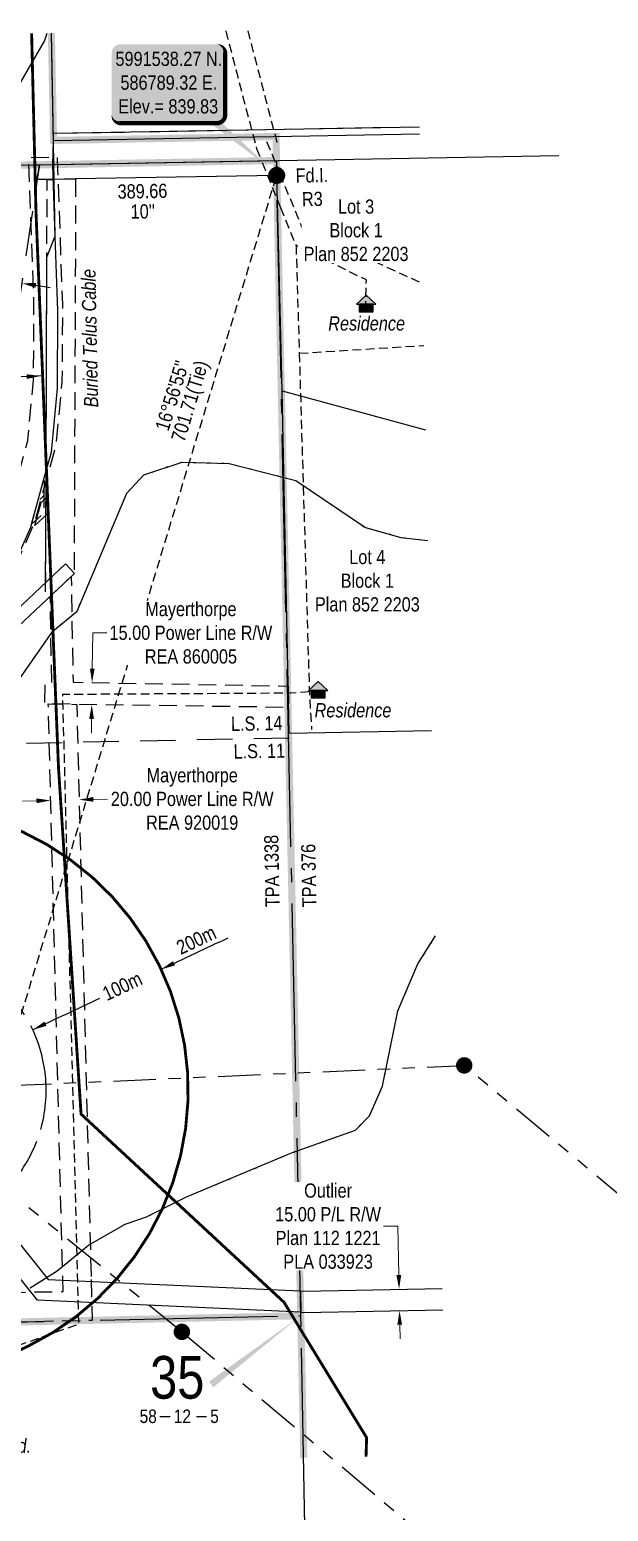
# Model space of a CAD drawing. Extents: x 584872 to 591273, y 5989373 to 5991820.
# Drawn here: x 586615 to 587023, y 5990598 to 5991641 of the extents above; entities that cross this region are included whole.
import ezdxf
from ezdxf.enums import TextEntityAlignment as Align

# ---------------------------------------------------------------- set-up
doc = ezdxf.new("R2010")
doc.units = 0
doc.header["$LTSCALE"] = 5
doc.header["$PDSIZE"] = 0.5
for name, pattern in [('CENTERLINEX3', [5, 2.5, -1, 0.5, -1]), ('DASHDOT2', [12.7, 6.35, -3.175, 0, -3.175]), ('DASHED2', [9.525, 6.35, -3.175]), ('foc-ACCESSROAD', [3.75, 2.5, -1.25]), ('foc-BUFFER', [16.75, 15, -1.75]), ('foc-DRILLPATH', [14.75, 6, -1.75, 1.75, -1.75, 1.75, -1.75]), ('foc-FLOWLINE', [3.75, 2.5, -1.25]), ('foc-LSD', [8, 5, -3]), ('foc-QUARTERLINE', [33, 25, -3, 2, -3]), ('foc-TIELINE', [1.875, 1.25, -0.625]), ('foc-UNSURVEYED', [12.5, 10, -2.5]), ('foc-WHEELTRACKS', [2, 0.4, -1.6]), ('UG_PIPE', [1.875, 1.25, -0.625])]:
    doc.linetypes.add(name, pattern=pattern)
doc.layers.get('Defpoints').update_dxf_attribs({"color": 9})
for name, color, linetype in [('10', 1, 'Continuous'), ('9', 3, 'Continuous'), ('AS-PIPE-UG', 44, 'UG_PIPE'), ('AS-PIPE-UG-T', 44, 'Continuous'), ('AS-POWER', 104, 'foc-POWER'), ('AS-RESIDENCE', 14, 'Continuous'), ('AS-TELUS', 224, 'foc-TEL'), ('AS-WILDLIFE', 131, 'DASHDOT2'), ('AUX-BUFFER', 7, 'foc-BUFFER'), ('C-RW', 13, 'Continuous'), ('DAB_APPL', 7, 'Continuous'), ('DETAIL-T', 7, 'Continuous'), ('F-AR', 190, 'foc-ACCESSROAD'), ('F-EZE', 190, 'foc-FLOWLINE'), ('F-RW', 190, 'Continuous'), ('F-VCE', 190, 'foc-FLOWLINE'), ('L-BD', 7, 'Continuous'), ('L-BD1', 253, 'Continuous'), ('L-MON', 1, 'Continuous'), ('L-MON-T', 1, 'Continuous'), ('L-QSEC', 8, 'foc-QUARTERLINE'), ('L-SEC', 7, 'Continuous'), ('L-SECLBL', 7, 'Continuous'), ('L-SECTION-LSD', 7, 'foc-LSD'), ('L-TIE', 7, 'foc-TIELINE'), ('L-TITLEDB', 4, 'Continuous'), ('L-TITLEDB-T', 4, 'Continuous'), ('L-USEC', 7, 'foc-UNSURVEYED'), ('P-PDRILLPATH', 12, 'foc-DRILLPATH'), ('T-WATER-P3', 160, 'foc-WHEELTRACKS')]:
    doc.layers.add(name, color=color, linetype=linetype)
doc.layers.add('AS-FMA BOUNDARY', color=7, linetype='Continuous', true_color=0x008f47, transparency=0.7)
doc.layers.add('AS-TRAPPER BOUNDARY', color=7, linetype='CENTERLINEX3', true_color=0xb85c00, transparency=0.6)
doc.layers.add('AS-TRAPPER-T', color=7, linetype='Continuous', true_color=0xc26100)
doc.layers.add('C-RW-T', color=13, linetype='Continuous', lineweight=9)
doc.layers.add('F-EZE-T', color=190, linetype='Continuous', lineweight=9)
doc.styles.add('100L', font='ARIALN.TTF', dxfattribs={"height": 11})
doc.styles.add('175L', font='ARIALN.TTF', dxfattribs={"height": 20})
doc.styles.add('80', font='ARIALN.TTF', dxfattribs={"height": 10})
doc.styles.add('80CG', font='ARIALN.TTF', dxfattribs={"height": 10})
doc.styles.add('80L', font='ARIALN.TTF', dxfattribs={"height": 10})
doc.styles.add('foc-LtypeFont', font='ARIALN.TTF', dxfattribs={"height": 7.35})
doc.styles.add('SIMPLEX', font='ARIALN.TTF')
doc.styles.get("Standard").update_dxf_attribs({"font": 'ARIALN.TTF'})
doc.linetypes.add('foc-POWER', pattern='A,6,-1,["P",foc-LtypeFont,S=0.2,R=0,X=-0.625,Y=-0.75],-1.24,4', length=12.24)
doc.linetypes.add('foc-POWER-NOLINE', pattern='A,0,-4,["P",foc-LtypeFont,S=0.2,R=0,X=-0.625,Y=-0.75],-8.24', length=12.24)
doc.linetypes.add('foc-TEL', pattern='A,2,-1,["T",foc-LtypeFont,S=0.2,R=0,X=-0.425,Y=-0.75],-1.24,8', length=12.24)
doc.linetypes.add('foc-TOPO-flowdirection-NOLINE', pattern='A,0,[">",foc-LtypeFont,S=0.3,R=0,X=0,Y=-0.945],-20,[">",foc-LtypeFont,S=0.3,R=0,X=0,Y=-0.945],0', length=20)
doc.dimstyles.new('CG2011', dxfattribs={"dimscale": 5, "dimtxt": 9, "dimasz": 2, "dimexe": 0.2, "dimexo": 0.0625, "dimgap": 0.5, "dimtad": 0, "dimtih": 1, "dimtoh": 1, "dimzin": 0, "dimdsep": 46, "dimtxsty": '80CG', "dimcen": 0.1, "dimse1": 1, "dimse2": 1, "dimclrd": 256, "dimclrt": 256, "dimaunit": 1, "dimadec": 4, "dimazin": 0, "dimtfac": 0.06, "dimtofl": 0, "dimtmove": 0, "dimatfit": 1, "dimfxl": 0.2, "dimtolj": 1, "dimtzin": 0, "dimlwd": -1, "dimarcsym": 0})
doc.dimstyles.new('Compass 5 000', dxfattribs={"dimscale": 5, "dimtxt": 9, "dimasz": 2, "dimexe": 0.2, "dimexo": 0.0625, "dimgap": 0.5, "dimtad": 0, "dimtih": 1, "dimtoh": 1, "dimzin": 0, "dimdsep": 46, "dimtxsty": '80CG', "dimcen": 0.1, "dimse1": 1, "dimse2": 1, "dimclrd": 256, "dimclrt": 256, "dimaunit": 1, "dimadec": 4, "dimazin": 0, "dimtfac": 0.06, "dimtofl": 0, "dimtmove": 0, "dimatfit": 1, "dimfxl": 0.2, "dimtolj": 1, "dimtzin": 0, "dimlwd": -1, "dimarcsym": 0})

# ---------------------------------------------------------------- blocks, each defined once
blk = doc.blocks.new('*D55')
at = {"layer": 'Defpoints', "color": 0, "transparency": 16777216}
for p in [(586597, 5991512.7), (586616.9, 5991509.8), (586590, 5991465.4)]:
    blk.add_point(p, dxfattribs=at)
at = {"layer": 'L-TITLEDB', "transparency": 16777216}
for p, q in [((586580.1, 5991466.8), (586570.2, 5991468.3)), ((586619.8, 5991461), (586629.7, 5991459.5))]:
    blk.add_line(p, q, dxfattribs=at)
for points in [[(586580.4, 5991468.5), (586579.9, 5991465.2), (586590, 5991465.4)], [(586620, 5991462.6), (586619.5, 5991459.3), (586609.9, 5991462.4)]]:
    blk.add_solid(points, dxfattribs=at)
at = {"layer": 'L-TITLEDB', "transparency": 16777216, "insert": (586536.9, 5991468.3), "char_height": 10, "attachment_point": 5, "style": '80CG'}
blk.add_mtext('\\A1;20.12 Road\\PPlan 800 CL', dxfattribs=at)
blk = doc.blocks.new('L-SECLBL')
at = {"layer": '9', "color": 7}
for p, q in [((-5.1, -27.8), (-12.3, -27.8)), ((20.7, -27.8), (13.5, -27.8))]:
    blk.add_line(p, q, dxfattribs=at)
at = {"layer": '10', "color": 2, "style": 'SIMPLEX'}
blk.add_attdef('SEC', text='', height=30, dxfattribs=at).set_placement((0, 0), align=Align.MIDDLE)
at = {"layer": '10', "color": 5, "style": '80L'}
blk.add_attdef('TWP', text='', height=9.5, dxfattribs=at).set_placement((-14.4, -27.4), align=Align.MIDDLE_RIGHT)
blk.add_attdef('RGE', text='', height=9.5, dxfattribs=at).set_placement((3.6, -27.4), align=Align.MIDDLE_CENTER)
blk.add_attdef('MER', text='', height=9.5, dxfattribs=at).set_placement((23.2, -27.4), align=Align.MIDDLE_LEFT)
blk = doc.blocks.new('*D57')
at = {"layer": 'Defpoints', "color": 0, "transparency": 16777216}
for p in [(586697.2, 5991180.8), (586659.1, 5991166), (586697, 5991165.5)]:
    blk.add_point(p, dxfattribs=at)
at = {"layer": 'F-EZE-T', "transparency": 16777216}
for p, q in [((586659.4, 5991191.4), (586659.8, 5991216.5)), ((586659.8, 5991216.5), (586669.8, 5991216.5)), ((586658.9, 5991156), (586658.8, 5991146))]:
    blk.add_line(p, q, dxfattribs=at)
for points in [[(586657.8, 5991191.4), (586661.1, 5991191.3), (586659.3, 5991181.4)], [(586657.3, 5991156), (586660.6, 5991156), (586659.1, 5991166)]]:
    blk.add_solid(points, dxfattribs=at)
at = {"layer": 'F-EZE-T', "transparency": 16777216, "insert": (586728.9, 5991216.5), "char_height": 10, "attachment_point": 5, "style": '80CG', "bg_fill": 3, "box_fill_scale": 1.1, "bg_fill_color": 256, "bg_fill_true_color": 13158600, "bg_fill_transparency": 0}
blk.add_mtext('\\A1;Mayerthorpe\\P15.00 Power Line R/W\\PREA 860005', dxfattribs=at)
blk = doc.blocks.new('*D58')
at = {"layer": 'Defpoints', "color": 0, "transparency": 16777216}
for p in [(586650.2, 5991099.1), (586634.8, 5990915.9), (586654.8, 5990916.4)]:
    blk.add_point(p, dxfattribs=at)
at = {"layer": 'F-EZE-T', "transparency": 16777216}
for p, q in [((586620.2, 5991098.3), (586610.2, 5991098.1)), ((586660.2, 5991099.3), (586670.2, 5991099.6))]:
    blk.add_line(p, q, dxfattribs=at)
for points in [[(586620.1, 5991100), (586620.2, 5991096.7), (586630.2, 5991098.6)], [(586660.1, 5991101), (586660.2, 5991097.7), (586650.2, 5991099.1)]]:
    blk.add_solid(points, dxfattribs=at)
at = {"layer": 'F-EZE-T', "transparency": 16777216, "insert": (586729.8, 5991099.6), "char_height": 10, "attachment_point": 5, "style": '80CG', "bg_fill": 3, "box_fill_scale": 1.1, "bg_fill_color": 256, "bg_fill_true_color": 13158600, "bg_fill_transparency": 0}
blk.add_mtext('\\A1;Mayerthorpe\\P20.00 Power Line R/W\\PREA 920019', dxfattribs=at)
blk = doc.blocks.new('res_occ')
for points in [[(0.1, 0.89), (-1.26, -0.37), (1.46, -0.37)], [(-0.9, -1.43), (1.1, -1.43), (1.1, -0.37), (-0.9, -0.37)]]:
    blk.add_hatch(color=14).paths.add_polyline_path(points)
at = {"color": 14}
for points in [[(0.1, 0.89), (-1.26, -0.37), (1.46, -0.37)], [(-0.9, -1.43), (1.1, -1.43), (1.1, -0.37), (-0.9, -0.37)]]:
    blk.add_lwpolyline(points, close=True, dxfattribs=at)
blk = doc.blocks.new('*D59')
at = {"layer": 'C-RW-T', "transparency": 16777216}
for p, q in [((586874.6, 5990799.1), (586864.6, 5990799.1)), ((586875.3, 5990764.8), (586874.6, 5990799.1)), ((586876, 5990729.8), (586876.2, 5990719.8))]:
    blk.add_line(p, q, dxfattribs=at)
for points in [[(586877, 5990764.8), (586873.6, 5990764.8), (586875.5, 5990754.8)], [(586877.6, 5990729.8), (586874.3, 5990729.7), (586875.8, 5990739.8)]]:
    blk.add_solid(points, dxfattribs=at)
at = {"layer": 'Defpoints', "color": 0, "transparency": 16777216}
for p in [(586861.7, 5990754.5), (586875.5, 5990754.8), (586862, 5990739.5)]:
    blk.add_point(p, dxfattribs=at)
at = {"layer": 'C-RW-T', "transparency": 16777216, "insert": (586825.5, 5990799.1), "char_height": 10, "attachment_point": 5, "style": '80CG', "bg_fill": 3, "box_fill_scale": 1.1, "bg_fill_color": 256, "bg_fill_true_color": 13158600, "bg_fill_transparency": 0}
blk.add_mtext('\\A1;Outlier\\P15.00 P/L R/W\\PPlan 112 1221\\PPLA 033923', dxfattribs=at)
blk = doc.blocks.new('fdia')
at = {"color": 255, "const_width": 1}
blk.add_lwpolyline([(-0.5, 0, 1), (0.5, 0, 1)], format="xyb", close=True, dxfattribs=at)
blk = doc.blocks.new('Fdiaa')
blk.add_blockref('fdia', (0, 0))
blk = doc.blocks.new('fdib')
at = {"color": 1, "const_width": 1.6}
blk.add_lwpolyline([(-0.4, 0, 1), (0.4, 0, 1)], format="xyb", close=True, dxfattribs=at)
at = {"color": 1}
blk.add_circle((0, 0), 0.8, dxfattribs=at)
blk = doc.blocks.new('Fdibb')
blk.add_blockref('fdib', (0, 0))
blk = doc.blocks.new('fdicc')
for name in ['Fdibb', 'Fdiaa']:
    blk.add_blockref(name, (0, 0))
blk = doc.blocks.new('FDI')
blk.add_blockref('fdicc', (0, 0))
blk = doc.blocks.new('*U70')
h = blk.add_hatch(color=254)
edge = h.paths.add_edge_path()
edge.add_line((-34, -28.5), (34, -28.5))
edge.add_arc((34, -22.5), 6, 270, 360)
edge.add_line((40, -22.5), (40, 21))
edge.add_arc((34, 21), 6, 0, 90)
edge.add_line((34, 27), (-34, 27))
edge.add_arc((-34, 21), 6, 90, 180)
edge.add_line((-40, 21), (-40, -22.5))
edge.add_arc((-34, -22.5), 6, 180, 270)
at = {"color": 1, "flags": 128}
blk.add_lwpolyline([(-34, -28.5, 3, 3, 0), (34, -28.5, 3, 3, 0.414214), (40, -22.5, 3, 3, 0), (40, 21, 3, 0, 0.414214), (34, 27, 0, 0, 0), (-34, 27, 0, 0, 0.414214), (-40, 21, 0, 0, 0), (-40, -22.5, 0, 3, 0.414214)], format="xyseb", close=True, dxfattribs=at)
blk.add_lwpolyline([(72.6, -61.1, 0, 10, 0), (0, 0, 5, 5, 0)], format="xyseb", dxfattribs=at)
at = {"color": 1, "style": '80'}
blk.add_attdef('ENTER_TEXT_001', (-36, -5), '', height=10, dxfattribs=at)
blk = doc.blocks.new('plbh')
at = {"layer": 'L-MON'}
h = blk.add_hatch(color=255, dxfattribs=at)
h.dxf.hatch_style = 1
edge = h.paths.add_edge_path()
edge.add_arc((0, 0), 1.16, 0, 360)
h = blk.add_hatch(color=256, dxfattribs=at)
h.dxf.hatch_style = 1
h.paths.add_polyline_path([(-0.96, 0, 1), (0.96, 0, 1)])
h.paths.add_polyline_path([(0.91, 0, -1), (-0.91, 0, -1)], flags=16)
h.paths.add_polyline_path([(0.45, 0, -1), (-0.45, 0, -1)], flags=0)
h = blk.add_hatch(color=256, dxfattribs=at)
h.dxf.hatch_style = 1
h.paths.add_polyline_path([(-0.45, 0, 1), (0.45, 0, 1)])
h.paths.add_polyline_path([(0.4, 0, -1), (-0.4, 0, -1)], flags=16)
at = {"layer": 'L-MON', "color": 240}
for radius in [0.96, 0.91, 0.45, 0.4]:
    blk.add_circle((0, 0), radius, dxfattribs=at)

msp = doc.modelspace()

# ---------------------------------------------------------------- linework, layer by layer
at = {"layer": 'AS-FMA BOUNDARY', "const_width": 4.998, "flags": 128}
msp.add_lwpolyline([(586005.044, 5990718.556), (586806.247, 5990736.11), (586789.127, 5991548.752), (585888.721, 5991532.53)], dxfattribs=at)
at = {"layer": 'AS-PIPE-UG'}
for p, q in [((586753.421, 5991639.885), (586775.084, 5991557.297)), ((586768.879, 5991640.081), (586789.595, 5991561.105)), ((586782.226, 5991562.024), (586791.564, 5991539.29)), ((586775.084, 5991557.297), (586778.613, 5991548.647)), ((586779.118, 5991547.409), (586792.038, 5991515.739)), ((586791.564, 5991539.29), (586807.339, 5991500.884)), ((586792.038, 5991515.739), (586802.951, 5991488.991)), ((586889.908, 5991463.1), (586807.339, 5991500.884)), ((586802.951, 5991488.991), (586805.207, 5991413.17))]:
    msp.add_line(p, q, dxfattribs=at)
at = {"layer": 'AS-PIPE-UG', "flags": 128}
for points in [[(586851.908, 5991443.472), (586852.457, 5991464.74), (586802.951, 5991488.991)], [(586805.207, 5991413.17), (586892.935, 5991418.646)], [(586805.207, 5991413.17), (586812.296, 5991174.903), (586813.877, 5991148.62)], [(586812.296, 5991174.903), (586804.559, 5991174.487), (586798.917, 5991174.073), (586638.476, 5991173.078), (586649.77, 5990730.124), (586563.376, 5990699.674), (586457.227, 5990697.664), (586433.408, 5990702.443), (586407.738, 5990726.433), (586374.628, 5990726.939), (586018.485, 5990720.029), (586013.682, 5990717.084), (586014.942, 5990630.576)]]:
    msp.add_lwpolyline(points, dxfattribs=at)
at = {"layer": 'AS-POWER', "linetype": 'foc-POWER-NOLINE', "flags": 128}
for points in [[(586626.617, 5991245.461), (586626.927, 5991330.094), (586627.479, 5991480.789), (586633.391, 5991495.575), (586630.654, 5991638.328)], [(586632.071, 5991567.918), (586889.859, 5991572.464)]]:
    msp.add_lwpolyline(points, dxfattribs=at)
at = {"layer": 'AS-TELUS', "flags": 128}
msp.add_lwpolyline([(585980.886, 5990920.526), (586000.893, 5990925.937), (586021.199, 5990929.404), (586227.806, 5990964.693), (586294.954, 5990977.69), (586341.59, 5990997.891), (586393.841, 5991029.901), (586408.629, 5991042.893), (586427.859, 5991061.451), (586457.434, 5991092.414), (586521.366, 5991155.618), (586567.72, 5991207.509), (586595.799, 5991244.959), (586616.216, 5991290.856), (586621.004, 5991309.071), (586625.501, 5991325.433), (586630.639, 5991343.693), (586634.98, 5991388.727), (586635.285, 5991443.003), (586633.391, 5991495.575), (586631.871, 5991537.758), (586631.577, 5991545.907), (586632.173, 5991562.891), (586630.654, 5991638.328)], dxfattribs=at)
at = {"layer": 'AS-TRAPPER BOUNDARY', "const_width": 4.998, "flags": 128}
msp.add_lwpolyline([(586630.654, 5991638.328), (586632.173, 5991562.891), (586788.829, 5991565.654), (586808.346, 5990636.163)], dxfattribs=at)
at = {"layer": 'AS-WILDLIFE', "const_width": 2, "flags": 128}
msp.add_lwpolyline([(586616.746, 5991638.151), (586619.801, 5991512.922), (586635.676, 5991121.338), (586651.551, 5990877.921), (586794.426, 5990745.629), (586852.635, 5990650.379), (586852.217, 5990637.012)], dxfattribs=at)
at = {"layer": 'AUX-BUFFER', "color": 251, "linetype": 'foc-BUFFER', "const_width": 2, "flags": 128}
msp.add_lwpolyline([(586439.219, 5991074.405), (586430.237, 5991070.019, 0.41421356), (586338.284, 5990802.541, 0.41421356), (586605.763, 5990710.588), (586614.745, 5990714.974, 0.41421356), (586706.697, 5990982.453, 0.41421356)], format="xyb", close=True, dxfattribs=at)
at = {"layer": 'AUX-BUFFER', "color": 251, "linetype": 'foc-BUFFER', "flags": 128}
msp.add_lwpolyline([(586570.863, 5990804.832, 1), (586483.1, 5990984.548), (586474.118, 5990980.161, 1), (586561.881, 5990800.446)], format="xyb", close=True, dxfattribs=at)
at = {"layer": 'C-RW'}
msp.add_lwpolyline([(585904.489, 5990745.283), (585940.502, 5990745.277), (586018.263, 5990745.196), (586207.116, 5990744.986), (586284.512, 5990836.358), (586413.272, 5990820.476), (586484.287, 5990822.474), (586503.358, 5990907.178), (586517.992, 5990903.883), (586499.761, 5990822.909), (586577.485, 5990825.095), (586628.364, 5990761.636), (586805.968, 5990753.585), (586806.273, 5990738.562), (586620.909, 5990746.966), (586570.461, 5990809.892), (586480.887, 5990807.372), (586412.561, 5990805.45), (586290.719, 5990820.479), (586214.062, 5990729.978), (586018.247, 5990730.196), (585940.493, 5990730.277), (585904.789, 5990730.282)], dxfattribs=at)
at = {"layer": 'C-RW', "flags": 128}
for points in [[(586805.974, 5990753.59), (586808.406, 5990753.482), (586905.911, 5990755.382)], [(586806.273, 5990738.562), (586808.216, 5990738.474), (586906.211, 5990740.36)]]:
    msp.add_lwpolyline(points, dxfattribs=at)
at = {"layer": 'DAB_APPL'}
msp.add_lwpolyline([(586619.011, 5991292.075), (586623.421, 5991308.24), (586627.823, 5991312.18), (586627.78, 5991299.89), (586619.011, 5991292.075)], close=True, dxfattribs=at)
at = {"layer": 'F-AR', "flags": 128}
msp.add_lwpolyline([(586024.331, 5990933.879), (586000.806, 5990930.401), (586000.395, 5990950.63), (586227.352, 5990988.854), (586292.138, 5991001.394), (586334.632, 5991019.802), (586346.805, 5991027.344), (586358.991, 5991035.584), (586384.741, 5991055.03), (586404.592, 5991072.546), (586426.675, 5991093.691), (586466.154, 5991132.616), (586510.496, 5991174.454), (586555.359, 5991224.674), (586581.567, 5991259.63), (586584.03, 5991265.578), (586593.082, 5991285.881), (586600.447, 5991302.07), (586604.025, 5991315.725), (586614.018, 5991351.788), (586618.108, 5991394.219), (586618.405, 5991447.175), (586614.669, 5991550.895), (586634.654, 5991551.256), (586635.003, 5991542.233), (586638.417, 5991447.478), (586638.112, 5991393.201), (586633.771, 5991348.168), (586630.013, 5991334.608), (586628.633, 5991329.908), (586624.136, 5991313.545), (586619.727, 5991297.381), (586619.348, 5991295.33), (586598.931, 5991249.434), (586570.852, 5991211.984), (586524.498, 5991160.093), (586480.196, 5991118.374), (586440.613, 5991079.347), (586424.07, 5991063.502), (586410.609, 5991048.721), (586397.413, 5991039.54), (586381.693, 5991027.629), (586370.609, 5991019.296), (586357.677, 5991010.552), (586345.166, 5991002.8), (586298.086, 5990982.165), (586230.937, 5990969.167), (586024.331, 5990933.879)], close=True, dxfattribs=at)
at = {"layer": 'F-EZE', "flags": 128}
for points in [[(586647.744, 5991535.805), (586646.674, 5991258.447), (586640.557, 5991264.932), (586626.641, 5991251.86), (586626.927, 5991330.094), (586627.679, 5991535.438), (586631.952, 5991535.516), (586647.744, 5991535.805)], [(586616.595, 5991292.906), (586621.004, 5991309.071), (586625.406, 5991313.011), (586625.363, 5991300.721), (586616.595, 5991292.906)], [(586797.353, 5991179.08), (586797.658, 5991164.018), (586649.049, 5991166.143), (586648.492, 5991166.152), (586628.468, 5991166.502), (586626.126, 5991166.543), (586626.389, 5991181.548), (586630.89, 5991181.469), (586629.846, 5991242.308), (586644.617, 5991256.186), (586645.894, 5991181.726), (586797.353, 5991179.08)], [(586658.67, 5990761.636), (586658.975, 5990749.503), (586659.015, 5990747.87), (586659.048, 5990746.596), (586659.394, 5990732.73), (586486.066, 5990729.284), (586485.626, 5990750.153), (586617.494, 5990752.77), (586619.101, 5990752.904), (586620.965, 5990752.838), (586638.866, 5990753.194), (586638.63, 5990762.554), (586638.598, 5990763.782), (586638.555, 5990765.542), (586638.251, 5990777.593), (586638.221, 5990778.797), (586638.176, 5990780.582), (586628.468, 5991166.502), (586648.492, 5991166.152), (586658.216, 5990779.654), (586658.26, 5990777.9), (586658.291, 5990776.676), (586658.595, 5990764.613), (586658.636, 5990762.889), (586658.67, 5990761.636)]]:
    msp.add_lwpolyline(points, close=True, dxfattribs=at)
at = {"layer": 'F-RW', "flags": 128}
msp.add_lwpolyline([(586568.41, 5991184.585), (586646.842, 5991258.276), (586640.557, 5991264.932), (586570.581, 5991199.202)], dxfattribs=at)
at = {"layer": 'F-VCE', "flags": 128}
msp.add_lwpolyline([(586621.004, 5991309.071), (586625.501, 5991325.433), (586625.406, 5991313.011), (586621.004, 5991309.071)], close=True, dxfattribs=at)
at = {"layer": 'L-QSEC'}
msp.add_line((586005.043, 5990718.601), (586806.322, 5990736.112), dxfattribs=at)
at = {"layer": 'L-QSEC', "flags": 128}
for points in [[(586806.322, 5990736.112), (586789.127, 5991548.752)], [(586821.994, 5989928.441), (586806.322, 5990736.112)]]:
    msp.add_lwpolyline(points, dxfattribs=at)
at = {"layer": 'L-SEC', "flags": 128}
for points in [[(586632.172, 5991562.941), (586630.654, 5991638.328)], [(586632.173, 5991562.891), (586889.959, 5991567.438)], [(585988.609, 5991534.459), (586988.011, 5991552.325)]]:
    msp.add_lwpolyline(points, dxfattribs=at)
at = {"layer": 'L-SECLBL', "flags": 128}
msp.add_lwpolyline([(586806.322, 5990736.112, 0, 4.998, 0), (586743.167, 5990687.759, 4.998, 4.998, 0)], format="xyseb", dxfattribs=at)
at = {"layer": 'L-SECTION-LSD', "flags": 128}
msp.add_lwpolyline([(586798.095, 5991142.438), (585996.877, 5991126.388)], dxfattribs=at)
at = {"layer": 'L-TIE'}
msp.add_line((586584.841, 5990867.326), (586789.316, 5991538.266), dxfattribs=at)
at = {"layer": 'L-TITLEDB', "linetype": 'DASHED2', "flags": 128}
msp.add_lwpolyline([(586156.507, 5990644.388), (586175.579, 5990654.952), (586248.076, 5990724.091), (586295.865, 5990780.532), (586413.271, 5990807.851), (586417.553, 5990822.941), (586500.121, 5991112.433), (586544.333, 5991156.797), (586599.229, 5991535.055), (586600.771, 5991545.445), (586622.234, 5991545.739), (586620.684, 5991535.317), (586570.581, 5991199.202), (586563.294, 5991147.276), (586517.907, 5991101.79), (586438.509, 5990823.689), (586429.168, 5990790.968), (586307.063, 5990762.573), (586263.007, 5990710.702), (586194.421, 5990645.122)], dxfattribs=at)
at = {"layer": 'L-TITLEDB', "flags": 128}
msp.add_lwpolyline([(586789.127, 5991548.752), (586789.316, 5991538.266), (586647.744, 5991535.805), (586631.916, 5991535.516), (586627.733, 5991535.439), (586620.684, 5991535.317), (586622.234, 5991545.739), (586631.577, 5991545.907), (586789.127, 5991548.752)], close=True, dxfattribs=at)
for points in [[(586798.022, 5991146.017), (586793.15, 5991386.625), (586789.316, 5991538.266)], [(586793.15, 5991386.625), (586894.122, 5991359.329)], [(586798.022, 5991146.017), (586898.352, 5991147.819)]]:
    msp.add_lwpolyline(points, dxfattribs=at)
at = {"layer": 'L-USEC', "flags": 128}
msp.add_lwpolyline([(586632.071, 5991567.918), (586889.859, 5991572.464)], dxfattribs=at)
at = {"layer": 'P-PDRILLPATH'}
msp.add_line((586722.534, 5990724.771), (587418.322, 5990139.006), dxfattribs=at)
at = {"layer": 'P-PDRILLPATH', "flags": 128}
msp.add_lwpolyline([(586722.534, 5990724.771), (586518, 5990890.304)], dxfattribs=at)
at = {"layer": 'T-WATER-P3', "flags": 128}
for points in [[(585888.673, 5991534.928), (585934.655, 5991534.623), (585971.659, 5991541.625), (586006.663, 5991544.627), (586221.685, 5991551.643), (586265.689, 5991548.647), (586325.695, 5991540.651), (586370.699, 5991540.653), (586511.713, 5991535.663), (586540.717, 5991541.665), (586565.72, 5991553.668), (586599.726, 5991587.671), (586625.732, 5991632.675), (586627.657, 5991638.29)], [(586538.305, 5991085.517), (586566.692, 5991143.651), (586598.697, 5991170.654), (586631.703, 5991217.659), (586648.706, 5991231.66), (586683.715, 5991314.666), (586695.718, 5991327.667), (586722.721, 5991336.67), (586755.724, 5991335.672), (586802.728, 5991323.675), (586851.731, 5991290.677), (586876.733, 5991283.678), (586895.681, 5991281.383)], [(586615.67, 5990755.64), (586634.673, 5990767.64), (586656.676, 5990785.643), (586682.68, 5990800.645), (586697.681, 5990805.646), (586725.685, 5990819.65), (586799.695, 5990850.655), (586844.7, 5990866.659), (586854.702, 5990876.66), (586863.704, 5990897.661), (586874.709, 5990950.665), (586888.713, 5990983.666), (586901.24, 5991003.443)]]:
    msp.add_lwpolyline(points, dxfattribs=at)
at = {"layer": 'T-WATER-P3', "linetype": 'foc-TOPO-flowdirection-NOLINE', "flags": 128}
for points in [[(585888.673, 5991534.928), (585934.655, 5991534.623), (585971.659, 5991541.625), (586006.663, 5991544.627), (586221.685, 5991551.643), (586265.689, 5991548.647), (586325.695, 5991540.651), (586370.699, 5991540.653), (586511.713, 5991535.663), (586540.717, 5991541.665), (586565.72, 5991553.668), (586599.726, 5991587.671), (586625.732, 5991632.675), (586627.657, 5991638.29)], [(585903.567, 5990791.305), (585918.605, 5990807.595), (585952.609, 5990816.596), (586023.616, 5990820.601), (586053.62, 5990835.604), (586093.626, 5990864.608), (586127.63, 5990873.61), (586172.635, 5990878.614), (586212.639, 5990886.617), (586259.645, 5990904.621), (586297.65, 5990927.625), (586330.321, 5990979.544), (586345.098, 5990982.462), (586352.284, 5990976.903), (586357.146, 5990977.606), (586357.471, 5990980.2), (586364.285, 5990985.358), (586367.867, 5990990.946), (586376.027, 5990990.347), (586382.723, 5990988.671), (586387.732, 5990991.836), (586393.925, 5990989.155), (586398.306, 5990989.874), (586402.397, 5990990.864), (586408.947, 5990995.443), (586415.33, 5990999.735), (586424.691, 5991010.91), (586430.712, 5991011.885), (586439.086, 5991023.374), (586452.141, 5991034.928), (586462.85, 5991041.403), (586465.522, 5991054.044), (586476.762, 5991058.742), (586482.43, 5991074.278), (586487.839, 5991077.217), (586494.142, 5991076.797), (586503.655, 5991072.847), (586512.351, 5991075.819), (586513.113, 5991079.661), (586518.759, 5991085.495), (586529.539, 5991090.028), (586538.305, 5991085.517), (586566.692, 5991143.651), (586598.697, 5991170.654), (586631.703, 5991217.659), (586648.706, 5991231.66), (586683.715, 5991314.666), (586695.718, 5991327.667), (586722.721, 5991336.67), (586755.724, 5991335.672), (586802.728, 5991323.675), (586851.731, 5991290.677), (586876.733, 5991283.678), (586895.681, 5991281.383)], [(586615.67, 5990755.64), (586634.673, 5990767.64), (586656.676, 5990785.643), (586682.68, 5990800.645), (586697.681, 5990805.646), (586725.685, 5990819.65), (586799.695, 5990850.655), (586844.7, 5990866.659), (586854.702, 5990876.66), (586863.704, 5990897.661), (586874.709, 5990950.665), (586888.713, 5990983.666), (586901.24, 5991003.443)]]:
    msp.add_lwpolyline(points, dxfattribs=at)

# ---------------------------------------------------------------- block references
at = {"layer": 'AS-RESIDENCE', "xscale": 4.997753600000006, "yscale": 4.997753600000006, "zscale": 4.997753600000006}
for p in [(586851.817, 5991449.485), (586818.005, 5991177.851)]:
    msp.add_blockref('res_occ', p, dxfattribs=at)
at = {"layer": 'DETAIL-T'}
ref = msp.add_blockref('*U70', (586713.107, 5991603.505), dxfattribs=at)
ref.add_attrib('ENTER_TEXT_001', '5991538.27 N.', (586675.788, 5991615.277), dxfattribs={"layer": '0', "color": 1, "height": 10, "style": '80'})
ref.add_attrib('ENTER_TEXT_002', '586789.32 E.', (586679.287, 5991598.569), dxfattribs={"layer": '0', "color": 1, "height": 10, "style": '80'})
ref.add_attrib('ENTER_TEXT_003', 'Elev.= 839.83', (586677.732, 5991581.862), dxfattribs={"layer": '0', "color": 1, "height": 10, "style": '80'})
at = {"layer": 'L-MON', "xscale": 5.000000000000018, "yscale": 5.000000000000018, "zscale": 5.000000000000018}
msp.add_blockref('FDI', (586789.316, 5991538.266), dxfattribs=at)
at = {"layer": 'L-MON', "color": 2, "xscale": 5.000000000000005, "yscale": 5.000000000000005, "zscale": 5.000000000000005}
for p in [(586921.37, 5990912.22), (586722.534, 5990724.771)]:
    msp.add_blockref('plbh', p, dxfattribs=at)
at = {"layer": 'L-SECLBL', "xscale": 0.9995507200000033, "yscale": 0.9995507200000033, "zscale": 0.9995507200000033}
msp.add_blockref('L-SECLBL', (586719.293, 5990692.783), dxfattribs=at).add_auto_attribs({'SEC': '35', 'TWP': '58', 'RGE': '12', 'MER': '5'})

# ---------------------------------------------------------------- texts
at = {"layer": 'AS-RESIDENCE', "char_height": 9.99551, "width": 53.91615, "attachment_point": 5, "style": '80CG'}
for insert in [(586852.661, 5991434.1), (586843.042, 5991161.975)]:
    msp.add_mtext('\\A1;{\\fArial Narrow|b0|i1|c0|p34;Residence}', dxfattribs=dict(at, insert=insert))
at = {"layer": 'AS-TELUS', "insert": (586657.753, 5991423.764), "char_height": 9.99551, "width": 97.19138, "attachment_point": 5, "rotation": 91.152918, "style": '80CG'}
msp.add_mtext('\\A1;{\\fArial Narrow|b0|i1|c0|p34;Buried Telus Cable}', dxfattribs=at)
at = {"layer": 'AS-TRAPPER-T', "style": '80L'}
for s, p in [('TPA 1338', (586791.438, 5991023.556)), ('TPA 376', (586817.366, 5991023.556))]:
    msp.add_text(s, height=9.9956, rotation=91.165292, dxfattribs=at).set_placement(p)
at = {"layer": 'AUX-BUFFER', "char_height": 10, "attachment_point": 1, "rotation": 25.190011, "style": '80L'}
for s, insert in [('200m', (586717.552, 5990998.908)), ('100m', (586665.493, 5990966.431))]:
    msp.add_mtext_dynamic_manual_height_columns(s, width=6.84691, gutter_width=45, heights=[0], dxfattribs=dict(at, insert=insert))
at = {"layer": 'L-BD', "style": '80L'}
for s, height, p in [("16°56'55''", 9.9956, (586715.607, 5991383.349)), ('701.71(Tie)', 9.99562, (586729.232, 5991379.197))]:
    msp.add_text(s, height=height, rotation=73.0509, dxfattribs=at).set_placement(p, align=Align.MIDDLE)
at = {"layer": 'L-BD1'}
for s, p in [('389.66', (586694.784, 5991527.189)), ("10''", (586695.022, 5991512.948))]:
    msp.add_text(s, height=9.9956, rotation=0.957155, dxfattribs=at).set_placement(p, align=Align.MIDDLE_CENTER)
at = {"layer": 'L-SECTION-LSD', "style": '100L'}
for s, p in [('L.S. 14', (586757.2, 5991147.419)), ('L.S. 11', (586759.043, 5991127.985))]:
    msp.add_text(s, height=10, rotation=1.147655, dxfattribs=at).set_placement(p)
at = {"layer": 'L-TITLEDB-T', "insert": (586853.129, 5991253.132), "char_height": 9.99551, "width": 73.41625, "attachment_point": 5, "style": '80CG'}
msp.add_mtext('\\A1;Lot 4\\PBlock 1\\PPlan 852 2203', dxfattribs=at)

# ---------------------------------------------------------------- dimensions: what is measured, and where the dimension line sits
at = {"layer": 'L-TITLEDB'}
dim = msp.add_linear_dim(base=(586590.015, 5991465.362), p1=(586616.881, 5991509.759), p2=(586597.009, 5991512.695), angle=171.594629, text='20.12 Road\\PPlan 800 CL', dimstyle='Compass 5 000', dxfattribs=at)
dim.commit()
dim.dimension.update_dxf_attribs({"geometry": '*D55', "text_midpoint": (586536.861, 5991468.286), "dimtype": 161})

# ---------------------------------------------------------------- leaders
at = {"layer": 'AS-WILDLIFE', "linetype": 'ByBlock', "path_type": 1}
msp.add_leader([(586623.276, 5991397.215), (586545.545, 5991393.425)], dimstyle='Compass 5 000', override={"dimgap": 0.5, "dimtad": 0}, dxfattribs=at)
at = {"layer": 'AUX-BUFFER', "path_type": 1}
for points in [[(586707.962, 5990979.814), (586755.176, 5991002.021)], [(586617.472, 5990937.252), (586664.686, 5990959.459)]]:
    msp.add_leader(points, dimstyle='CG2011', override={"dimasz": 2, "dimgap": 0.5, "dimtad": 0}, dxfattribs=at)

# ---------------------------------------------------------------- next in the draw order: texts
at = {"layer": 'AS-PIPE-UG-T', "insert": (586472.514, 5990663.711), "char_height": 9.99997, "attachment_point": 1, "rotation": 1.084766, "style": '175L', "bg_fill": 3, "box_fill_scale": 1.15, "bg_fill_color": 256, "bg_fill_true_color": 256, "bg_fill_transparency": 0}
msp.add_mtext_dynamic_manual_height_columns('\\pi8.3505;{\\fArial Narrow|b0|i1|c0|p34;Approximate Location of\\P\\pi0.84025;TRL Natural Gas Co-op Ltd. }', width=141.74148, gutter_width=99.998, heights=[0], dxfattribs=at)
at = {"layer": 'L-TITLEDB-T', "insert": (586845.211, 5991499.649), "char_height": 9.99551, "width": 73.41625, "attachment_point": 5, "style": '80CG', "bg_fill": 3, "box_fill_scale": 1.15, "bg_fill_color": 256, "bg_fill_true_color": 256, "bg_fill_transparency": 0}
msp.add_mtext('\\A1;Lot 3\\PBlock 1\\PPlan 852 2203', dxfattribs=at)

# ---------------------------------------------------------------- next in the draw order: dimensions: what is measured, and where the dimension line sits
at = {"layer": 'F-EZE-T'}
dim = msp.add_linear_dim(base=(586659.074, 5991165.999), p1=(586697.227, 5991180.829), p2=(586697.007, 5991165.457), angle=269.180627, text='Mayerthorpe\\P15.00 Power Line R/W\\PREA 860005', dimstyle='Compass 5 000', override={"dimtfill": 1}, dxfattribs=at)
dim.commit()
dim.dimension.update_dxf_attribs({"geometry": '*D57', "text_midpoint": (586728.937, 5991216.488), "dimtype": 161})

# ---------------------------------------------------------------- next in the draw order: linework, layer by layer
at = {"layer": 'P-PDRILLPATH', "flags": 128}
msp.add_lwpolyline([(586526.982, 5990894.69), (586921.37, 5990912.22), (587686.49, 5990275.99)], dxfattribs=at)

# ---------------------------------------------------------------- next in the draw order: texts
at = {"layer": 'L-MON-T', "insert": (586814.232, 5991529.976), "char_height": 9.9955, "width": 22.03416, "attachment_point": 5, "rotation": 1.085975, "style": '80CG'}
msp.add_mtext('\\A1;Fd.I.\\PR3', dxfattribs=at)

# ---------------------------------------------------------------- next in the draw order: dimensions: what is measured, and where the dimension line sits
at = {"layer": 'C-RW-T'}
dim = msp.add_linear_dim(base=(586875.493, 5990754.789), p1=(586861.97, 5990739.509), p2=(586861.678, 5990754.52), angle=91.115963, text='Outlier\\P15.00 P/L R/W\\PPlan 112 1221\\PPLA 033923', dimstyle='Compass 5 000', override={"dimtfill": 1}, dxfattribs=at)
dim.commit()
dim.dimension.update_dxf_attribs({"geometry": '*D59', "text_midpoint": (586825.545, 5990799.052), "dimtype": 161})
at = {"layer": 'F-EZE-T'}
dim = msp.add_linear_dim(base=(586650.179, 5991099.082), p1=(586634.771, 5990915.922), p2=(586654.775, 5990916.425), angle=1.441257, text='Mayerthorpe\\P20.00 Power Line R/W\\PREA 920019', dimstyle='Compass 5 000', override={"dimtfill": 1}, dxfattribs=at)
dim.commit()
dim.dimension.update_dxf_attribs({"geometry": '*D58', "text_midpoint": (586729.767, 5991099.585), "dimtype": 161})

doc.saveas('drawing.dxf')
